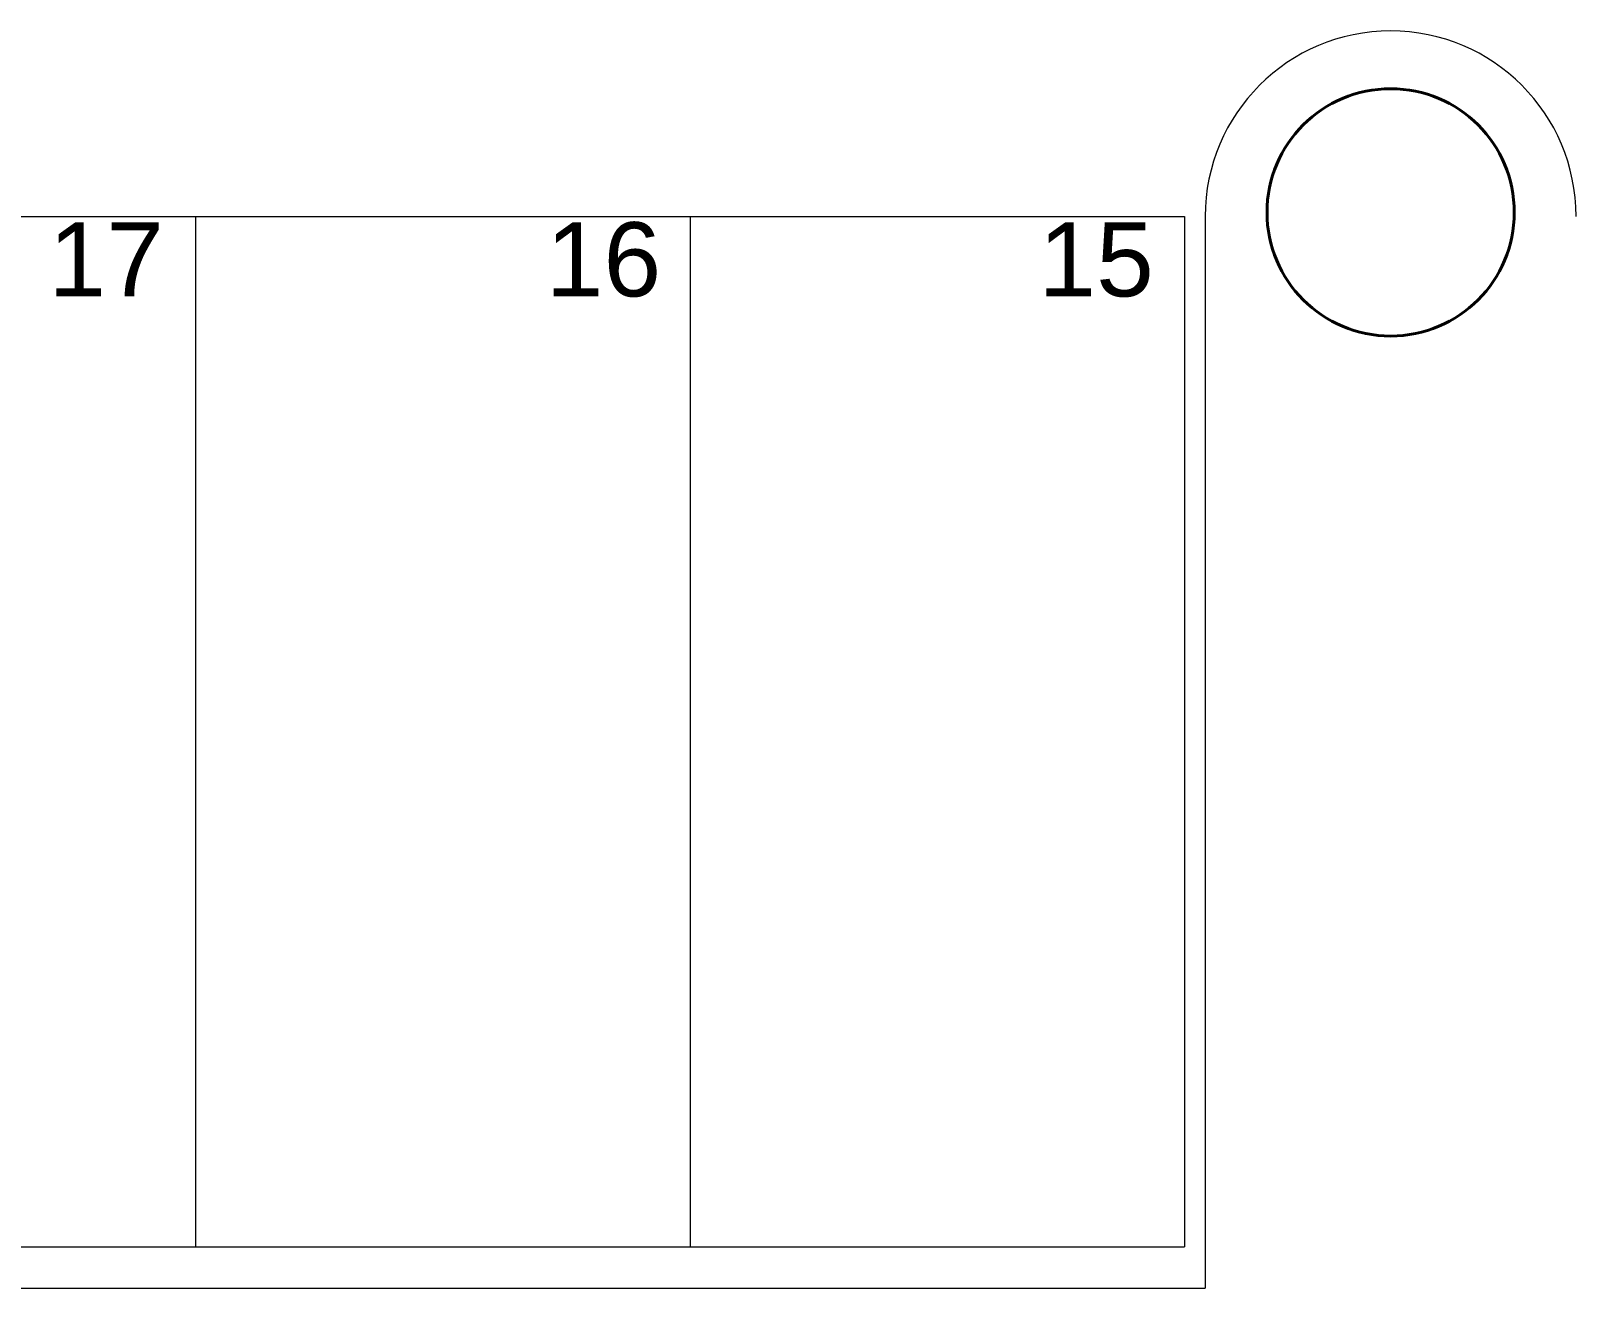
# Model space of a CAD drawing. Header units: inches. Extents: x 13 to 261, y -112 to -47.
# Drawn here: x 39.75 to 47.25, y -83.93 to -77.83 of the extents above; entities that cross this region are included whole.
import ezdxf

# ---------------------------------------------------------------- set-up
doc = ezdxf.new("R2010")
doc.units = ezdxf.units.IN
doc.header["$MEASUREMENT"] = 0
for name, color, linetype, lineweight in [('BANQUETA', 2, 'Continuous', 18), ('CAJONES', 3, 'Continuous', 20), ('COLUMNAS', 20, 'Continuous', 40), ('TEXTOS', 124, 'Continuous', 30)]:
    doc.layers.add(name, color=color, linetype=linetype, lineweight=lineweight)
doc.styles.add('TEXTOS', font='ARIALUNI.TTF', dxfattribs={"height": 0.36})

msp = doc.modelspace()

# ---------------------------------------------------------------- linework, layer by layer
at = {"layer": 'BANQUETA'}
for p in [(45.4507, -78.7268), (35.7507, -83.9268)]:
    msp.add_line(p, (45.4507, -83.9268), dxfattribs=at)
msp.add_arc((46.3507, -78.7268), 0.9, 0, 180, dxfattribs=at)
at = {"layer": 'CAJONES'}
for p, q in [((35.7507, -78.7268), (45.3507, -78.7268)), ((40.5507, -78.7268), (40.5507, -83.7268)), ((42.9507, -78.7268), (42.9507, -83.7268)), ((45.3507, -78.7268), (45.3507, -83.7268)), ((35.7507, -83.7268), (45.3507, -83.7268))]:
    msp.add_line(p, q, dxfattribs=at)
at = {"layer": 'COLUMNAS'}
msp.add_circle((46.3507, -78.7073), 0.6, dxfattribs=at)

# ---------------------------------------------------------------- texts
at = {"layer": 'TEXTOS', "style": 'TEXTOS'}
for s, p in [('17', (39.8375, -79.1151)), ('16', (42.2511, -79.1151)), ('15', (44.642, -79.1151))]:
    msp.add_text(s, height=0.36, dxfattribs=at).set_placement(p)

doc.saveas('drawing.dxf')
